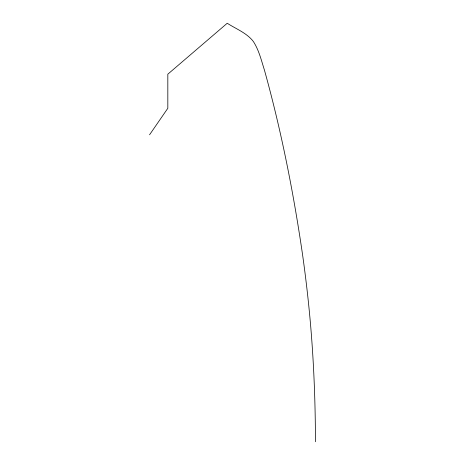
<?xml version="1.0" encoding="UTF-8"?>
<svg xmlns="http://www.w3.org/2000/svg" width="465" height="465" viewBox="0 0 465 465"><rect width="100%" height="100%" fill="white"/><g stroke="black" fill="none" stroke-linecap="round" stroke-linejoin="round"><path stroke-width="0.7" d="M149.556 134.798L167.824 108.269L167.824 74.179L227.234 23.25C236.075 28.97 246.688 32.893 253.315 41.437C258.924 50.057 261.307 60.252 264.387 69.942C281.244 130.462 293.438 192.237 302.517 254.372A1141.9 659.283 60 0 1 310.736 326.79C313.939 365.019 315.38 403.388 315.444 441.75"/></g></svg>
